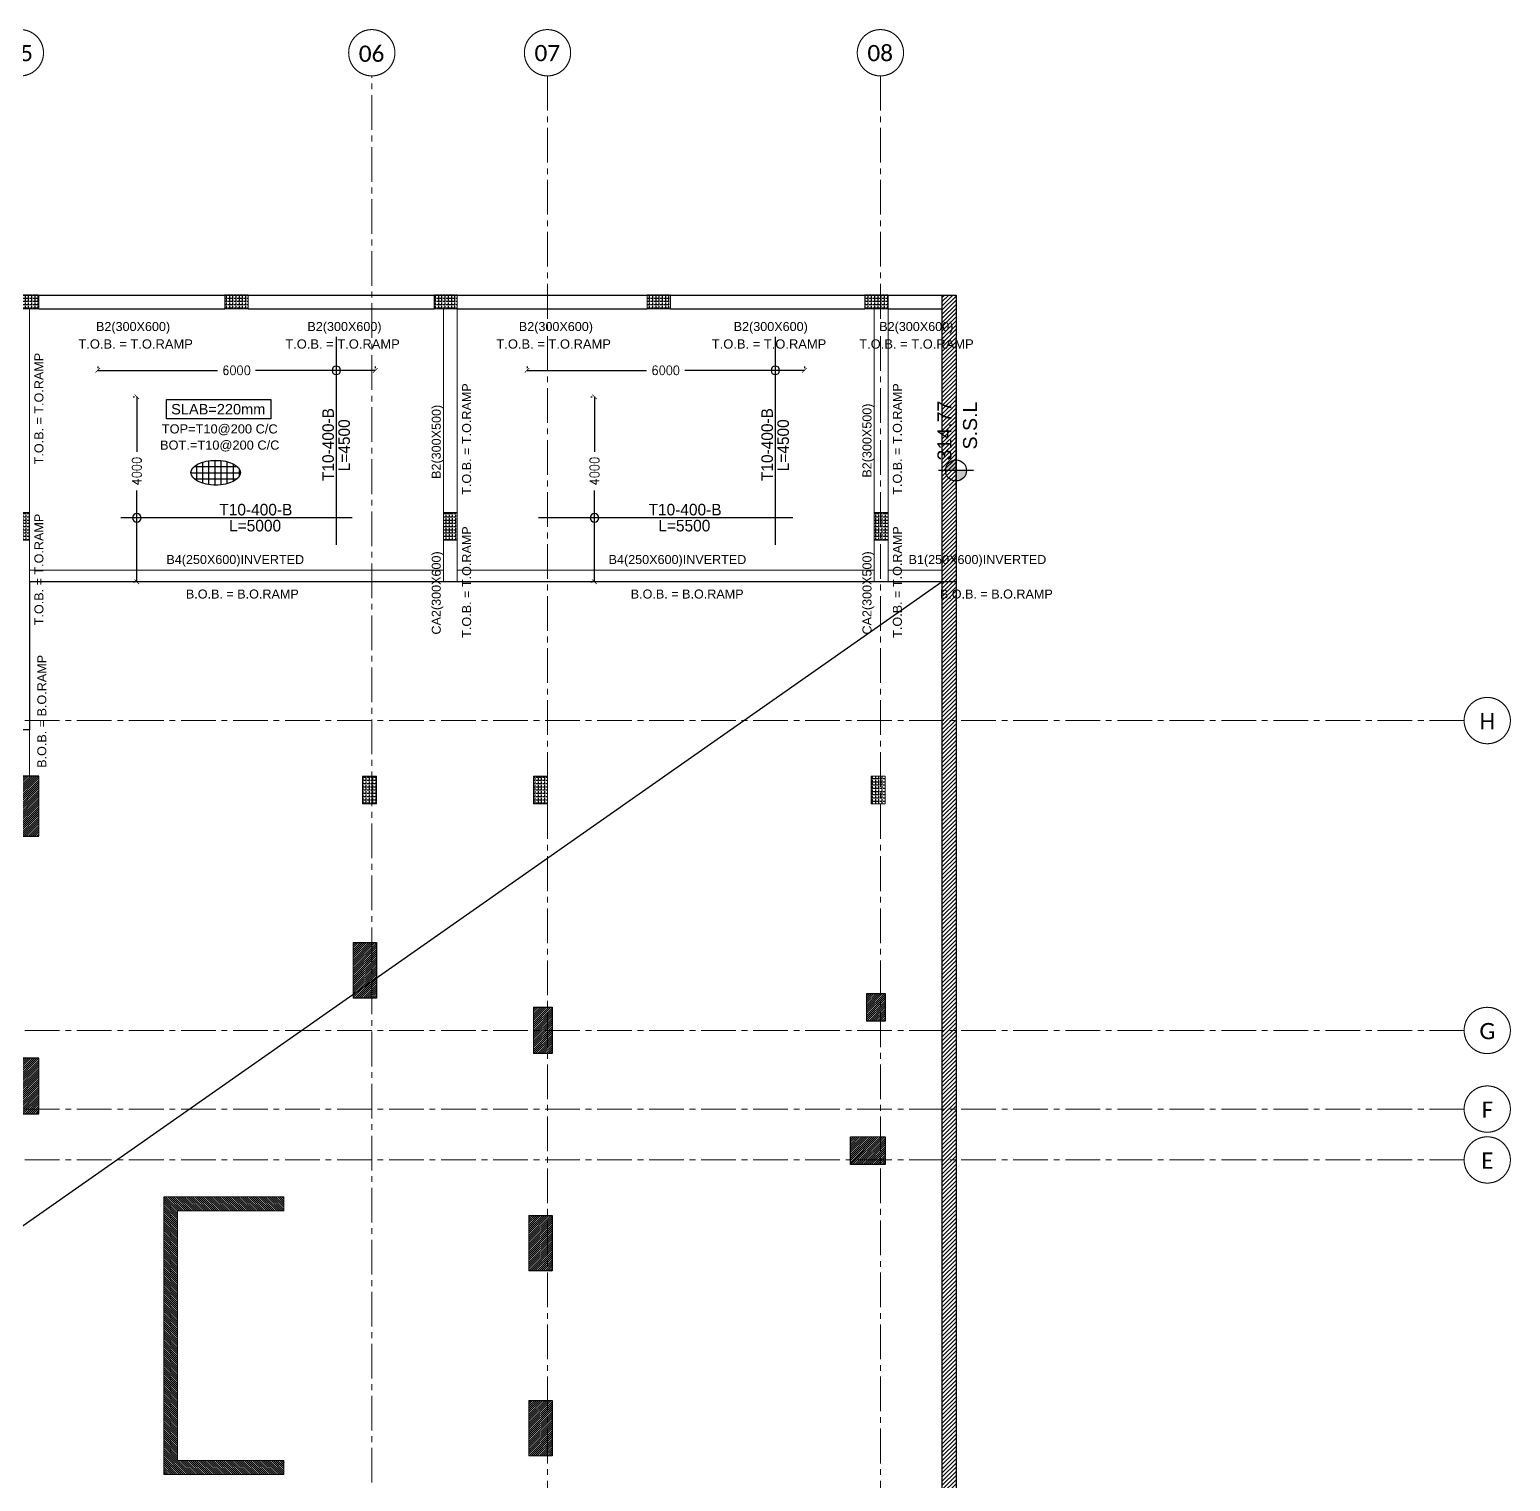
# Model space of a CAD drawing. Header units: millimetres. Extents: x -967280 to 3852, y 2833 to 1955156.
# Drawn here: x -313029 to -281004, y 597387 to 628777 of the extents above; entities that cross this region are included whole.
import ezdxf
from ezdxf.enums import TextEntityAlignment as Align

# ---------------------------------------------------------------- set-up
doc = ezdxf.new("R2010")
doc.units = ezdxf.units.MM
doc.header["$LTSCALE"] = 1000
doc.header["$PDMODE"] = 35
doc.header["$PDSIZE"] = 25
for name, pattern in [('$0$DASHED2', [0.375, 0.25, -0.125]), ('Columns_Structural070816$0$CENTER2', [1.125, 0.75, -0.125, 0.125, -0.125]), ('HRZN_Line-Ptrn-Sold', [9144001.0, 9144000.0, -1]), ('XREF-ST-FRAMING 1ST FLOOR$0$CENTER', [50.8, 31.75, -6.35, 6.35, -6.35]), ('XREF-ST-FRAMING 1ST FLOOR$0$HIDDEN2', [0.1875, 0.125, -0.0625])]:
    doc.linetypes.add(name, pattern=pattern)
for name, color, linetype in [('_N-DIM 3', 7, 'Continuous'), ('B05-FIRST FLOOR PLAN$0$STR_ROOF RFT$0$S-SYMB', 30, 'Continuous'), ('R.C. footing', 4, 'Continuous'), ('S - BATH Hach', 1, 'Continuous'), ('S - col hach', 1, 'Continuous'), ('S - dot', 1, 'Continuous'), ('S -Beams', 2, 'Continuous'), ('ST-LEVEL', 3, 'Continuous'), ('XREF-ST-FRAMING 1ST FLOOR$0$ST-BEAM', 4, 'XREF-ST-FRAMING 1ST FLOOR$0$HIDDEN2'), ('XREF-ST-FRAMING 1ST FLOOR$0$ST-BEAM MARK', 3, 'Continuous'), ('XREF-ST-FRAMING 1ST FLOOR$0$ST-SLAB TH. TXT', 3, 'Continuous')]:
    doc.layers.add(name, color=color, linetype=linetype)
for name, color, linetype, lineweight in [('A-AX-ATT-100', 7, 'HRZN_Line-Ptrn-Sold', 18), ('BEAMS', 3, 'HRZN_Line-Ptrn-Sold', 18), ('S - column', 6, 'Continuous', 60), ('S-TEXT-1', 3, 'Continuous', 20), ('S-TEXT-3', 8, 'Continuous', 13), ('ST-000-AXIS', 9, 'Columns_Structural070816$0$CENTER2', 9), ('ST-203-SLAB-TXT', 7, 'Continuous', 30), ('ST-RFT-BOT', 2, '$0$DASHED2', 30)]:
    doc.layers.add(name, color=color, linetype=linetype, lineweight=lineweight)
doc.styles.add('Arial_3', font='arial.ttf', dxfattribs={"height": 7999.15942})
doc.styles.add('B05-FIRST FLOOR PLAN$0$T25-100', font='STENCIL.shx', dxfattribs={"height": 250})
doc.styles.add('Calibri_2', font='calibri.ttf', dxfattribs={"height": 300})
doc.styles.add('ISO', font='isocp2.shx', dxfattribs={"width": 0.8})
doc.styles.add('STRECTURAL', font='arial.ttf')
doc.styles.add('TUNELNO', font='romans.shx', dxfattribs={"width": 0.9})
doc.styles.add('XREF-ST-FRAMING 1ST FLOOR$0$ROMANS-TITLE', font='ROMANS.shx', dxfattribs={"width": 0.8})
doc.styles.add('XREF-ST-FRAMING 1ST FLOOR$0$STRECTURAL', font='arial.ttf')
doc.dimstyles.new('Copy(2) of DSEC', dxfattribs={"dimtxt": 200, "dimasz": 100, "dimexe": 50, "dimexo": 80, "dimgap": 100, "dimtad": 1, "dimdec": 0, "dimrnd": 5, "dimzin": 0, "dimdsep": 46, "dimtxsty": 'TUNELNO', "dimblk": 'ARCHTICK', "dimcen": 0.09, "dimclrd": 1, "dimclre": 1, "dimclrt": 3, "dimadec": 0, "dimazin": 0, "dimtfac": 0.78125, "dimtdec": 0, "dimtix": 1, "dimtmove": 2, "dimatfit": 3, "dimldrblk": 'ARCHTICK', "dimfxl": 1, "dimtolj": 1, "dimtzin": 0, "dimarcsym": 0})
pattern_1 = [(90, (-416898.87, -510539.72), (-69.85, 4e-15), [50.8, -19.05]), (180, (-416898.87, -510539.72), (-9e-15, -69.85), [50.8, -19.05])]
pattern_2 = [(45, (193250.144, -596912.31), (-22.4506403, 22.4506403), [])]
pattern_3 = [(90, (613578.686, -423037.37), (-69.85, 4e-15), [50.8, -19.05]), (180, (613578.686, -423037.37), (-9e-15, -69.85), [50.8, -19.05])]
pattern_4 = [(90, (613528.686, -423037.37), (-69.85, 4e-15), [50.8, -19.05]), (180, (613528.686, -423037.37), (-9e-15, -69.85), [50.8, -19.05])]

# ---------------------------------------------------------------- blocks, each defined once
blk = doc.blocks.new('A$C46269fcd new')
at = {"layer": 'S - BATH Hach', "ltscale": 30, "transparency": 33554483}
h = blk.add_hatch(dxfattribs=at)
h.set_pattern_fill('ANSI31', color=1, scale=20)
h.set_pattern_definition([(45, (643184.17, -484711.8), (-44.9012806, 44.9012806), [])])
h.paths.add_polyline_path([(47835, 35800), (47835, -9200), (-6100, -9200), (-6100, 35800), (-5800, 35800), (-5800, -8900), (47535, -8900), (47535, 35800)])
at = {"layer": 'S - col hach', "true_color": 0xcd6928}
h = blk.add_hatch(dxfattribs=at)
h.set_pattern_fill('ANGLE', color=32, scale=10, angle=90)
h.set_pattern_definition(pattern_1)
h.paths.add_polyline_path([(27800, 31100), (27500, 31100), (27500, 30500), (27800, 30500)])
h = blk.add_hatch(dxfattribs=at)
h.set_pattern_fill('ANGLE', color=32, scale=10, angle=90)
h.set_pattern_definition(pattern_1)
h.paths.add_polyline_path([(37050, 31100), (36750, 31100), (36750, 30500), (37050, 30500)])
h = blk.add_hatch(dxfattribs=at)
h.set_pattern_fill('ANGLE', color=32, scale=10, angle=90)
h.set_pattern_definition(pattern_1)
h.paths.add_polyline_path([(46365, 31100), (46065, 31100), (46065, 30500), (46365, 30500)])
h = blk.add_hatch(dxfattribs=at)
h.set_pattern_fill('ANGLE', color=32, scale=10, angle=90)
h.set_pattern_definition([(90, (-416598.87, -510439.72), (-69.85, 4e-15), [50.8, -19.05]), (180, (-416598.87, -510439.72), (-9e-15, -69.85), [50.8, -19.05])])
h.paths.add_polyline_path([(35300, 25400), (35000, 25400), (35000, 24800), (35300, 24800)])
h = blk.add_hatch(dxfattribs=at)
h.set_pattern_fill('ANGLE', color=32, scale=10, angle=90)
h.set_pattern_definition([(90, (-416998.87, -510439.72), (-69.85, 4e-15), [50.8, -19.05]), (180, (-416998.87, -510439.72), (-9e-15, -69.85), [50.8, -19.05])])
h.paths.add_polyline_path([(39000, 25400), (38700, 25400), (38700, 24800), (39000, 24800)])
h = blk.add_hatch(dxfattribs=at)
h.set_pattern_fill('ANGLE', color=32, scale=10, angle=90)
h.set_pattern_definition([(90, (-416898.87, -510539.72), (-69.85, 4e-15), [50.8, -19.05]), (180, (-416898.87, -510539.72), (-9e-15, -69.85), [50.8, -19.05])])
h.paths.add_polyline_path([(46300, 25400), (46000, 25400), (46000, 24800), (46300, 24800)])
at = {"layer": 'R.C. footing'}
blk.add_line((47535, 35800), (47535, 35800), dxfattribs=at)
at = {"layer": 'R.C. footing', "color": 4, "ltscale": 30}
blk.add_lwpolyline([(47835, 35800), (47835, -9200), (-6100, -9200), (-6100, 35800), (-5800, 35800), (-5800, -8900), (47535, -8900), (47535, 35800)], close=True, dxfattribs=at)
at = {"layer": 'S - column', "lineweight": 15}
for points in [[(27800, 31100), (27500, 31100), (27500, 30500), (27800, 30500)], [(37050, 31100), (36750, 31100), (36750, 30500), (37050, 30500)], [(46365, 31100), (46065, 31100), (46065, 30500), (46365, 30500)], [(35300, 25400), (35000, 25400), (35000, 24800), (35300, 24800)], [(39000, 25400), (38700, 25400), (38700, 24800), (39000, 24800)], [(46300, 25400), (46000, 25400), (46000, 24800), (46300, 24800)]]:
    blk.add_lwpolyline(points, close=True, dxfattribs=at)
blk = doc.blocks.new('FROM FOUNDATION TO UPPER LOWER BASEMENT_COLUMNS(new2)')
at = {"layer": 'S - col hach'}
h = blk.add_hatch(dxfattribs=at)
h.set_pattern_fill('ANSI31', color=256, scale=10)
h.set_pattern_definition(pattern_2)
h.paths.add_polyline_path([(444899, 634540), (444899, 635840), (444399, 635840), (444399, 634540)])
h = blk.add_hatch(dxfattribs=at)
h.set_pattern_fill('ANSI31', color=256, scale=10)
h.set_pattern_definition([(45, (193250.144, -595212.31), (-22.4506403, 22.4506403), [])])
h.paths.add_polyline_path([(452199, 631040), (452199, 632240), (451699, 632240), (451699, 631040)])
h = blk.add_hatch(dxfattribs=at)
h.set_pattern_fill('ANSI31', color=256, scale=10)
h.set_pattern_definition(pattern_2)
h.paths.add_polyline_path([(463199, 630540), (463199, 631140), (462799, 631140), (462799, 630540), (462953, 630540)])
h = blk.add_hatch(dxfattribs=at)
h.set_pattern_fill('ANSI31', color=256, scale=10)
h.set_pattern_definition(pattern_2)
h.paths.add_polyline_path([(455999, 629840), (455999, 630840), (455599, 630840), (455599, 629840)])
h = blk.add_hatch(dxfattribs=at)
h.set_pattern_fill('ANSI31', color=256, scale=10)
h.set_pattern_definition(pattern_2)
h.paths.add_polyline_path([(444899, 628540), (444899, 629740), (444399, 629740), (444399, 628540)])
h = blk.add_hatch(dxfattribs=at)
h.set_pattern_fill('ANSI31', color=256, scale=10)
h.set_pattern_definition([(45, (193250.144, -599612.31), (-22.4506403, 22.4506403), [])])
h.paths.add_polyline_path([(462706, 627440), (463199, 627440), (463199, 628040), (462449, 628040), (462449, 627440)])
h = blk.add_hatch(dxfattribs=at)
h.set_pattern_fill('ANSI31', color=256, scale=10, angle=-90)
h.set_pattern_definition([(315, (-770003.16, 861038.448), (22.4506403, 22.4506403), [])])
h.paths.add_polyline_path([(450199, 621040), (447899, 621040), (447899, 626440), (450199, 626440), (450199, 626740), (447599, 626740), (447599, 620740), (450199, 620740)])
h = blk.add_hatch(dxfattribs=at)
h.set_pattern_fill('ANSI31', color=256, scale=10)
h.set_pattern_definition([(45, (193250.144, -601912.31), (-22.4506403, 22.4506403), [])])
h.paths.add_polyline_path([(455999, 625140), (455999, 626340), (455499, 626340), (455499, 625140)])
h = blk.add_hatch(dxfattribs=at)
h.set_pattern_fill('ANSI31', color=256, scale=10)
h.set_pattern_definition([(45, (-119733.897, -851549.915), (-22.4506403, 22.4506403), [])])
h.paths.add_polyline_path([(455999, 622340), (455499, 622340), (455499, 621140), (455999, 621140)])
at = {"layer": 'S - column', "lineweight": 15}
for points in [[(444399, 634540), (444899, 634540), (444899, 635840), (444399, 635840)], [(452199, 632240), (451699, 632240), (451699, 631040), (452199, 631040)], [(462799, 630540), (463199, 630540), (463199, 631140), (462799, 631140)], [(455599, 629840), (455999, 629840), (455999, 630840), (455599, 630840)], [(444399, 628540), (444899, 628540), (444899, 629740), (444399, 629740)], [(462449, 627440), (463199, 627440), (463199, 628040), (462449, 628040)], [(450199, 621040), (447899, 621040), (447899, 626440), (450199, 626440), (450199, 626740), (447599, 626740), (447599, 620740), (450199, 620740)], [(455499, 625140), (455999, 625140), (455999, 626340), (455499, 626340)], [(455499, 621140), (455999, 621140), (455999, 622340), (455499, 622340)]]:
    blk.add_lwpolyline(points, close=True, dxfattribs=at)
at = {"layer": 'ST-RFT-BOT', "color": 7, "linetype": 'Continuous', "ltscale": 30}
for points in [[(444899, 635840), (444399, 635840), (444399, 634540), (444899, 634540)], [(451699, 632240), (452199, 632240), (452199, 631040), (451699, 631040)], [(462799, 631140), (463199, 631140), (463199, 630540), (462799, 630540)], [(455599, 630840), (455999, 630840), (455999, 629840), (455599, 629840)], [(444899, 629740), (444399, 629740), (444399, 628540), (444899, 628540)], [(463199, 628040), (463199, 627440), (462449, 627440), (462449, 628040)], [(455499, 626340), (455999, 626340), (455999, 625140), (455499, 625140)], [(455499, 622340), (455999, 622340), (455999, 621140)]]:
    blk.add_lwpolyline(points, dxfattribs=at)
blk = doc.blocks.new('XREF-ST-FRAMING 1ST FLOOR$0$A-LVL_FFL-SSL')
at = {"layer": 'XREF-ST-FRAMING 1ST FLOOR$0$ST-SLAB TH. TXT', "ltscale": 800}
h = blk.add_hatch(color=256, dxfattribs=at)
h.paths.add_polyline_path([(0, 0), (150, 0, 0.414214), (0, 150)])
h.paths.add_polyline_path([(0, -150), (0, 0), (-150, 0, 0.414214)])
at = {"layer": 'XREF-ST-FRAMING 1ST FLOOR$0$ST-SLAB TH. TXT'}
for p, q in [((0, -250), (0, 250)), ((-250, 0), (250, 0))]:
    blk.add_line(p, q, dxfattribs=at)
at = {"layer": 'XREF-ST-FRAMING 1ST FLOOR$0$ST-SLAB TH. TXT', "ltscale": 800}
blk.add_line((0, 0), (1037, 0), dxfattribs=at)
at = {"layer": 'XREF-ST-FRAMING 1ST FLOOR$0$ST-SLAB TH. TXT'}
blk.add_circle((0, 0), 150, dxfattribs=at)
at = {"layer": 'XREF-ST-FRAMING 1ST FLOOR$0$ST-SLAB TH. TXT', "ltscale": 800, "style": 'XREF-ST-FRAMING 1ST FLOOR$0$ROMANS-TITLE', "width": 0.8}
for tag, p in [('FLOOR-LEVEL-FFL', (300, 100)), ('FLOOR-LEVEL-SSL', (300, -300))]:
    blk.add_attdef(tag, p, '', height=200, dxfattribs=at)
blk = doc.blocks.new('str col s')
at = {"layer": 'S - col hach', "true_color": 0xcd6928}
h = blk.add_hatch(dxfattribs=at)
h.set_pattern_fill('ANGLE', color=32, scale=10, angle=90)
h.set_pattern_definition(pattern_4)
h.paths.add_polyline_path([(5275, -300), (5275, 0), (4775, 0), (4775, -300)])
h = blk.add_hatch(dxfattribs=at)
h.set_pattern_fill('ANGLE', color=32, scale=10, angle=90)
h.set_pattern_definition(pattern_3)
h.paths.add_polyline_path([(9300, 0), (9300, -300), (9800, -300), (9800, 0)])
h = blk.add_hatch(dxfattribs=at)
h.set_pattern_fill('ANGLE', color=32, scale=10, angle=90)
h.set_pattern_definition(pattern_4)
h.paths.add_polyline_path([(13908, 0), (13908, -300), (14408, -300), (14408, 0)])
h = blk.add_hatch(dxfattribs=at)
h.set_pattern_fill('ANGLE', color=32, scale=10, angle=90)
h.set_pattern_definition(pattern_3)
h.paths.add_polyline_path([(19115, -300), (19115, 0), (18615, 0), (18615, -300)])
h = blk.add_hatch(dxfattribs=at)
h.set_pattern_fill('ANGLE', color=32, scale=10, angle=90)
h.set_pattern_definition(pattern_3)
h.paths.add_polyline_path([(750, 0), (250, 0), (250, -300), (750, -300)])
at = {"layer": 'S - column', "lineweight": 15}
for points in [[(5275, 0), (4775, 0), (4775, -300), (5275, -300)], [(9800, 0), (9300, 0), (9300, -300), (9800, -300)], [(14408, 0), (13908, 0), (13908, -300), (14408, -300)], [(19115, 0), (18615, 0), (18615, -300), (19115, -300)], [(750, 0), (250, 0), (250, -300), (750, -300)]]:
    blk.add_lwpolyline(points, close=True, dxfattribs=at)
blk = doc.blocks.new('_ArchTick')
at = {"color": 0, "linetype": 'ByBlock', "const_width": 0.15}
blk.add_lwpolyline([(-0.5, -0.5), (0.5, 0.5)], dxfattribs=at)
blk = doc.blocks.new('*D145')
at = {"layer": '_N-DIM 3', "color": 1, "lineweight": -2, "ltscale": 30, "transparency": 16777216}
for p, q in [((-302271, 621490), (-302271, 621460)), ((-302271, 621410), (-299684, 621410)), ((-296271, 621410), (-298858, 621410)), ((-296271, 621490), (-296271, 621460))]:
    blk.add_line(p, q, dxfattribs=at)
at = {"layer": 'Defpoints', "color": 0, "ltscale": 30, "transparency": 16777216}
for p in [(-302271, 621410), (-302271, 621410), (-296271, 621410)]:
    blk.add_point(p, dxfattribs=at)
at = {"layer": '_N-DIM 3', "color": 1, "lineweight": -2, "ltscale": 30, "transparency": 16777216, "xscale": 100, "yscale": 100, "zscale": 100, "rotation": 180}
blk.add_blockref('_ArchTick', (-302271, 621410), dxfattribs=at)
at = {"layer": '_N-DIM 3', "color": 1, "lineweight": -2, "ltscale": 30, "transparency": 16777216, "xscale": 100, "yscale": 100, "zscale": 100}
blk.add_blockref('_ArchTick', (-296271, 621410), dxfattribs=at)
at = {"layer": '_N-DIM 3', "color": 3, "ltscale": 30, "transparency": 16777216, "insert": (-299271, 621410), "char_height": 200, "attachment_point": 5, "style": 'TUNELNO'}
blk.add_mtext('\\A1;6000', dxfattribs=at)
blk = doc.blocks.new('*D146')
at = {"layer": '_N-DIM 3', "color": 1, "lineweight": -2, "ltscale": 30, "transparency": 16777216}
for p, q in [((-311554, 621490), (-311554, 621460)), ((-311554, 621410), (-308967, 621410)), ((-305554, 621410), (-308141, 621410)), ((-305554, 621490), (-305554, 621460))]:
    blk.add_line(p, q, dxfattribs=at)
at = {"layer": 'Defpoints', "color": 0, "ltscale": 30, "transparency": 16777216}
for p in [(-311554, 621410), (-311554, 621410), (-305554, 621410)]:
    blk.add_point(p, dxfattribs=at)
at = {"layer": '_N-DIM 3', "color": 1, "lineweight": -2, "ltscale": 30, "transparency": 16777216, "xscale": 100, "yscale": 100, "zscale": 100, "rotation": 180}
blk.add_blockref('_ArchTick', (-311554, 621410), dxfattribs=at)
at = {"layer": '_N-DIM 3', "color": 1, "lineweight": -2, "ltscale": 30, "transparency": 16777216, "xscale": 100, "yscale": 100, "zscale": 100}
blk.add_blockref('_ArchTick', (-305554, 621410), dxfattribs=at)
at = {"layer": '_N-DIM 3', "color": 3, "ltscale": 30, "transparency": 16777216, "insert": (-308554, 621410), "char_height": 200, "attachment_point": 5, "style": 'TUNELNO'}
blk.add_mtext('\\A1;6000', dxfattribs=at)
blk = doc.blocks.new('*D155')
at = {"layer": '_N-DIM 3', "color": 1, "lineweight": -2, "ltscale": 30, "transparency": 16777216}
for p, q in [((-300892, 620837), (-300862, 620837)), ((-300812, 620837), (-300812, 619647)), ((-300812, 616837), (-300812, 618813)), ((-300892, 616837), (-300862, 616837))]:
    blk.add_line(p, q, dxfattribs=at)
at = {"layer": 'Defpoints', "color": 0, "ltscale": 30, "transparency": 16777216}
for p in [(-300812, 620837), (-300812, 620837), (-300812, 616837)]:
    blk.add_point(p, dxfattribs=at)
at = {"layer": '_N-DIM 3', "color": 1, "lineweight": -2, "ltscale": 30, "transparency": 16777216, "xscale": 100, "yscale": 100, "zscale": 100}
for p, rotation in [((-300812, 620837), 90), ((-300812, 616837), 270)]:
    blk.add_blockref('_ArchTick', p, dxfattribs=dict(at, rotation=rotation))
at = {"layer": '_N-DIM 3', "color": 3, "ltscale": 30, "transparency": 16777216, "insert": (-300812, 619230), "char_height": 200, "attachment_point": 5, "rotation": 90, "style": 'TUNELNO'}
blk.add_mtext('\\A1;4000', dxfattribs=at)
blk = doc.blocks.new('*D156')
at = {"layer": '_N-DIM 3', "color": 1, "lineweight": -2, "ltscale": 30, "transparency": 16777216}
for p, q in [((-310791, 620837), (-310761, 620837)), ((-310711, 620837), (-310711, 619647)), ((-310711, 616837), (-310711, 618813)), ((-310791, 616837), (-310761, 616837))]:
    blk.add_line(p, q, dxfattribs=at)
at = {"layer": 'Defpoints', "color": 0, "ltscale": 30, "transparency": 16777216}
for p in [(-310711, 620837), (-310711, 620837), (-310711, 616837)]:
    blk.add_point(p, dxfattribs=at)
at = {"layer": '_N-DIM 3', "color": 1, "lineweight": -2, "ltscale": 30, "transparency": 16777216, "xscale": 100, "yscale": 100, "zscale": 100}
for p, rotation in [((-310711, 620837), 90), ((-310711, 616837), 270)]:
    blk.add_blockref('_ArchTick', p, dxfattribs=dict(at, rotation=rotation))
at = {"layer": '_N-DIM 3', "color": 3, "ltscale": 30, "transparency": 16777216, "insert": (-310711, 619230), "char_height": 200, "attachment_point": 5, "rotation": 90, "style": 'TUNELNO'}
blk.add_mtext('\\A1;4000', dxfattribs=at)
blk = doc.blocks.new('00_block1010')
at = {"layer": 'S-TEXT-1', "style": 'ISO', "width": 0.8}
for tag, p in [('LINE_2', (40.7, 44.3)), ('LINE_1', (40.7, 75.2))]:
    blk.add_attdef(tag, text='', height=22.5, dxfattribs=at).set_placement(p, align=Align.CENTER)
at = {"layer": 'S-TEXT-3', "style": 'ISO', "width": 0.8}
blk.add_attdef('LINE_3', text='', height=18, dxfattribs=at).set_placement((40.7, 13.4), align=Align.CENTER)
blk = doc.blocks.new('Grid - HRZN_G-Datm-Grid-Head-1554275-FIRST FLOOR FFL_1_')
at = {"layer": 'A-AX-ATT-100'}
blk.add_circle((0, 0), 5, dxfattribs=at)
blk = doc.blocks.new('AXES-00')
at = {"layer": 'ST-000-AXIS'}
for p, q in [((552098.9, 695813.8), (552098.9, 750979.6)), ((555898.9, 750979.6), (555898.9, 695813.8)), ((563098.9, 750979.6), (563098.9, 695813.8)), ((575723.2, 737039.7), (505674.3, 737039.7)), ((575723.2, 730339.7), (505674.3, 730339.7)), ((575723.2, 728639.7), (505674.3, 728639.7)), ((575723.2, 727539.7), (505674.3, 727539.7))]:
    blk.add_line(p, q, dxfattribs=at)
at = {"layer": 'A-AX-ATT-100'}
for p, xscale, yscale, zscale, rotation in [((544498.9, 751479.6), 99.99999999999993, 99.99999999999993, 99.99999999999993, 180), ((555898.9, 751479.6), 99.99999999999993, 99.99999999999993, 99.99999999999993, 180), ((563098.9, 751479.6), 99.99999999999993, 99.99999999999993, 99.99999999999993, 180), ((576223.2, 737039.7), 100.0000000000001, 100.0000000000001, 100.0000000000001, 90), ((576223.2, 730339.7), 100.0000000000001, 100.0000000000001, 100.0000000000001, 90), ((576223.2, 728639.7), 100.0000000000001, 100.0000000000001, 100.0000000000001, 90), ((576223.2, 727539.7), 100.0000000000001, 100.0000000000001, 100.0000000000001, 90)]:
    blk.add_blockref('Grid - HRZN_G-Datm-Grid-Head-1554275-FIRST FLOOR FFL_1_', p, dxfattribs=dict(at, xscale=xscale, yscale=yscale, zscale=zscale, rotation=rotation))
at = {"layer": 'A-AX-ATT-100', "xscale": 99.99999999999993, "yscale": 99.99999999999993, "zscale": 99.99999999999993}
blk.add_blockref('Grid - HRZN_G-Datm-Grid-Head-1554275-FIRST FLOOR FFL_1_', (552098.9, 751479.6), dxfattribs=at)
at = {"layer": 'A-AX-ATT-100', "linetype": 'Continuous', "lineweight": 13, "char_height": 350, "attachment_point": 1, "style": 'Calibri_2'}
for s, insert, width in [('05', (544218, 751647.5), 673.417), ('06', (551817.7, 751634.5), 673.417), ('07', (555618, 751647.5), 673.417), ('08', (562818, 751647.5), 673.417), ('H', (576054.2, 737201), 416.877), ('G', (576054.2, 730501), 416.877), ('F', (576100.7, 728801), 304.641), ('E', (576090.7, 727701), 328.692)]:
    blk.add_mtext(s, dxfattribs=dict(at, insert=insert, width=width))

msp = doc.modelspace()

# ---------------------------------------------------------------- hatches: boundary and pattern name
at = {"layer": 'ST-LEVEL'}
h = msp.add_hatch(dxfattribs=at)
h.set_pattern_fill('NET', color=6, scale=1057.870248)
h.set_pattern_definition([(0, (-335862.54, 656353.61), (0, 132.23378), []), (90, (-335862.54, 656353.61), (-132.23378, 8e-15), [])])
edge = h.paths.add_edge_path()
edge.add_ellipse((-309003.5, 619198.2), major_axis=(535.4, 0), ratio=0.4996806, start_angle=0, end_angle=360)

# ---------------------------------------------------------------- linework, layer by layer
at = {"layer": 'B05-FIRST FLOOR PLAN$0$STR_ROOF RFT$0$S-SYMB', "extrusion": (0, 0, -1)}
for centre in [(306395.9, 621410), (296901.3, 621410), (310711.4, 618220.9), (300811.5, 618220.9)]:
    msp.add_circle(centre, 92.8, dxfattribs=at)
at = {"layer": 'BEAMS'}
for p, q in [((-313028.7, 622737.4), (-313028.7, 618337.4)), ((-304078.7, 622737.4), (-303778.7, 622737.4)), ((-304078.7, 618337.4), (-304078.7, 622737.4)), ((-303778.7, 622737.4), (-303778.7, 618337.4)), ((-294763.4, 622737.4), (-294463.4, 622737.4)), ((-294763.4, 618337.4), (-294763.4, 622737.4)), ((-294463.4, 622737.4), (-294463.4, 618337.4)), ((-313028.7, 617737.4), (-313028.7, 612637.4)), ((-304078.7, 616837.4), (-304078.7, 617737.4)), ((-303778.7, 617737.4), (-303778.7, 616837.4)), ((-294763.4, 616837.4), (-294763.4, 617737.4)), ((-294463.4, 617737.4), (-294463.4, 616837.4)), ((-313028.7, 617087.4), (-304078.7, 617087.4)), ((-313028.7, 616837.4), (-304078.7, 616837.4)), ((-303778.7, 617087.4), (-294763.4, 617087.4)), ((-294763.4, 616837.4), (-303778.7, 616837.4)), ((-294463.4, 617087.4), (-293293.7, 617087.4)), ((-293293.7, 616837.4), (-294463.4, 616837.4))]:
    msp.add_line(p, q, dxfattribs=at)
at = {"layer": 'S - dot'}
msp.add_line((-293293.7, 616837.4), (-339828.7, 584237.4), dxfattribs=at)
at = {"layer": 'S -Beams', "ltscale": 30}
for p, q in [((-312828.7, 623037.4), (-308803.7, 623037.4)), ((-308303.7, 623037.4), (-304278.7, 623037.4)), ((-303778.7, 623037.4), (-299671, 623037.4)), ((-299171, 623037.4), (-294963.4, 623037.4)), ((-294463.4, 623037.4), (-293293.7, 623037.4)), ((-312828.7, 622737.4), (-308803.7, 622737.4)), ((-308303.7, 622737.4), (-304278.7, 622737.4)), ((-303778.7, 622737.4), (-299671, 622737.4)), ((-299171, 622737.4), (-294963.4, 622737.4)), ((-294463.4, 622737.4), (-293293.7, 622737.4))]:
    msp.add_line(p, q, dxfattribs=at)
at = {"layer": 'S -Beams', "color": 6, "ltscale": 30}
msp.add_lwpolyline([(-346928.7, 623037.4), (-292993.7, 623037.4), (-292993.7, 616837.4), (-313028.7, 616837.4), (-313028.7, 613637.4), (-317228.7, 613637.4), (-317228.7, 614837.4), (-323078.7, 614837.4), (-323078.7, 612537.4), (-330728.7, 612537.4), (-330728.7, 616037.4), (-335928.7, 616037.4), (-335928.7, 614237.4), (-339928.7, 614237.4), (-339928.7, 608037.4), (-340628.7, 608037.4), (-340628.7, 593037.4), (-339928.7, 593037.4), (-339928.7, 586837.4), (-339828.7, 586837.4), (-339828.7, 584237.4), (-292993.7, 584237.4), (-292993.7, 578037.4), (-346928.7, 578037.4)], close=True, dxfattribs=at)
at = {"layer": 'ST-203-SLAB-TXT'}
msp.add_lwpolyline([(-310067.5, 620779), (-307813.8, 620779), (-307813.8, 620359.9), (-310067.5, 620359.9)], close=True, dxfattribs=at)
at = {"layer": 'ST-LEVEL'}
msp.add_ellipse((-309003.5, 619198.2), major_axis=(535.4, 0), ratio=0.4996806, dxfattribs=at)
at = {"layer": 'ST-RFT-BOT', "ltscale": 30}
for p, q in [((-306395.9, 622137.4), (-306395.9, 617637.4)), ((-296901.3, 622137.4), (-296901.3, 617637.4)), ((-306053.7, 618220.9), (-311053.7, 618220.9)), ((-296521, 618220.9), (-302021, 618220.9))]:
    msp.add_line(p, q, dxfattribs=at)

# ---------------------------------------------------------------- block references
at = {"layer": 'S - column', "color": 7, "true_color": 0xffffff}
msp.add_blockref('A$C46269fcd new', (-340828.7, 587237.4), dxfattribs=at)
at = {"layer": 'S - column'}
msp.add_blockref('FROM FOUNDATION TO UPPER LOWER BASEMENT_COLUMNS(new2)', (-757727.6, -23202.4), dxfattribs=at)
at = {"layer": 'S -Beams'}
msp.add_blockref('AXES-00', (-857727.6, -123202.4), dxfattribs=at)
at = {"layer": 'ST-203-SLAB-TXT', "linetype": 'XREF-ST-FRAMING 1ST FLOOR$0$CENTER', "ltscale": 0.25}
ref = msp.add_blockref('XREF-ST-FRAMING 1ST FLOOR$0$A-LVL_FFL-SSL', (-292993.7, 619244.9), dxfattribs=dict(at, xscale=1.514618581711641, yscale=1.514618581711641, zscale=1.514618581711641, rotation=90))
ref.add_attrib('FLOOR-LEVEL-FFL', '314.77', (-293091.9, 619461.2), dxfattribs={"layer": 'XREF-ST-FRAMING 1ST FLOOR$0$ST-BEAM MARK', "color": 7, "ltscale": 800, "height": 302.92, "rotation": 90, "style": 'XREF-ST-FRAMING 1ST FLOOR$0$STRECTURAL'})
ref.add_attrib('FLOOR-LEVEL-SSL', 'S.S.L', (-292539.3, 619699.3), dxfattribs={"layer": 'XREF-ST-FRAMING 1ST FLOOR$0$ST-BEAM', "color": 7, "ltscale": 800, "height": 302.92, "rotation": 90, "style": 'XREF-ST-FRAMING 1ST FLOOR$0$STRECTURAL'})
at = {"layer": 'ST-LEVEL'}
ref = msp.add_blockref('00_block1010', (-309147.1, 619491.4), dxfattribs=dict(at, xscale=5.652994139727763, yscale=5.652994139727763, zscale=5.652994139727763))
ref.add_attrib('LINE_1', 'TOP=T10@200 C/C', dxfattribs={"layer": 'S-TEXT-1', "height": 198.351, "style": 'STRECTURAL'}).set_placement((-308917.3, 619985.7), align=Align.BOTTOM_CENTER)
ref.add_attrib('LINE_2', 'BOT.=T10@200 C/C', dxfattribs={"layer": 'S-TEXT-1', "height": 198.351, "style": 'STRECTURAL'}).set_placement((-308917.3, 619694.5), align=Align.CENTER)
at = {"layer": 'ST-RFT-BOT', "color": 1, "linetype": 'Continuous'}
msp.add_blockref('str col s', (-313578.7, 623037.4), dxfattribs=at)

# ---------------------------------------------------------------- texts
at = {"layer": 'BEAMS', "color": 7, "style": 'Arial_3'}
for p in [(-310791.2, 622357.6), (-306219.4, 622357.6), (-301646.6, 622357.6), (-297000.4, 622357.6), (-293852.3, 622357.6)]:
    msp.add_text('B2(300X600)', height=194.734, dxfattribs=at).set_placement(p, align=Align.MIDDLE_CENTER)
at = {"layer": 'BEAMS', "style": 'Arial_3'}
for s, p in [('T.O.B. = T.O.RAMP', (-312671.9, 620583.8)), ('T.O.B. = T.O.RAMP', (-303421.9, 619925)), ('T.O.B. = T.O.RAMP', (-294106.6, 619925)), ('B2(300X500)', (-304078.7, 619863.9)), ('B2(300X500)', (-294763.4, 619890.8)), ('T.O.B. = T.O.RAMP', (-312671.9, 617104.3)), ('T.O.B. = T.O.RAMP', (-303421.9, 616832.7)), ('T.O.B. = T.O.RAMP', (-294106.6, 616832.7)), ('CA2(300X600)', (-304078.7, 616596.9)), ('CA2(300X500)', (-294763.4, 616596.9)), ('B.O.B. = B.O.RAMP', (-312609.8, 614036))]:
    msp.add_text(s, height=194.734, rotation=90, dxfattribs=at).set_placement(p, align=Align.BOTTOM_CENTER)
for s, p in [('B4(250X600)INVERTED', (-308581.6, 617163.8)), ('B4(250X600)INVERTED', (-299017.8, 617163.8)), ('B1(250X600)INVERTED', (-292530.7, 617163.8)), ('B.O.B. = B.O.RAMP', (-308428.7, 616417.8)), ('B.O.B. = B.O.RAMP', (-298807.9, 616417.8)), ('B.O.B. = B.O.RAMP', (-292122, 616417.8))]:
    msp.add_text(s, height=194.734, dxfattribs=at).set_placement(p, align=Align.BOTTOM_CENTER)
at = {"layer": 'ST-203-SLAB-TXT', "style": 'B05-FIRST FLOOR PLAN$0$T25-100'}
for s, p in [('T10-400-B', (-306448.7, 619015.1)), ('L=4500', (-306102.3, 619226.5)), ('T10-400-B', (-296954, 619015.1)), ('L=4500', (-296607.7, 619226.5))]:
    msp.add_text(s, height=250, rotation=90, dxfattribs=at).set_placement(p)
for s, p in [('T10-400-B', (-308926, 618273.7)), ('T10-400-B', (-299643.3, 618273.7)), ('L=5000', (-308714.6, 617927.3)), ('L=5500', (-299431.9, 617927.3))]:
    msp.add_text(s, height=250, dxfattribs=at).set_placement(p)
at = {"layer": 'ST-203-SLAB-TXT', "insert": (-308949.2, 620568.8), "char_height": 224.99, "attachment_point": 5, "style": 'XREF-ST-FRAMING 1ST FLOOR$0$STRECTURAL'}
msp.add_mtext('SLAB=220mm', dxfattribs=at)
at = {"layer": 'ST-RFT-BOT', "color": 3, "linetype": 'Continuous', "ltscale": 30, "style": 'Arial_3'}
for p in [(-310736.4, 621820.1), (-306261.4, 621820.1), (-301695.1, 621820.1), (-297037.4, 621820.1), (-293849, 621820.1)]:
    msp.add_text('T.O.B. = T.O.RAMP', height=200, dxfattribs=at).set_placement(p, align=Align.BOTTOM_CENTER)

# ---------------------------------------------------------------- dimensions: what is measured, and where the dimension line sits
at = {"layer": '_N-DIM 3', "ltscale": 30}
for base, p1, p2, picture, middle in [((-311553.7, 621410), (-305553.7, 621410), (-311553.7, 621410), '*D146', (-308553.7, 621410)), ((-302271, 621410), (-296271, 621410), (-302271, 621410), '*D145', (-299271, 621410))]:
    dim = msp.add_linear_dim(base=base, p1=p1, p2=p2, dimstyle='Copy(2) of DSEC', dxfattribs=at)
    dim.commit()
    dim.dimension.update_dxf_attribs({"geometry": picture, "text_midpoint": middle, "dimtype": 160})
for base, p1, p2, picture, middle in [((-310711.4, 620837.4), (-310711.4, 616837.4), (-310711.4, 620837.4), '*D156', (-310711.4, 619229.7)), ((-300811.5, 620837.4), (-300811.5, 616837.4), (-300811.5, 620837.4), '*D155', (-300811.5, 619229.7))]:
    dim = msp.add_linear_dim(base=base, p1=p1, p2=p2, angle=270, dimstyle='Copy(2) of DSEC', dxfattribs=at)
    dim.commit()
    dim.dimension.update_dxf_attribs({"geometry": picture, "text_midpoint": middle, "dimtype": 160})

doc.saveas('drawing.dxf')
